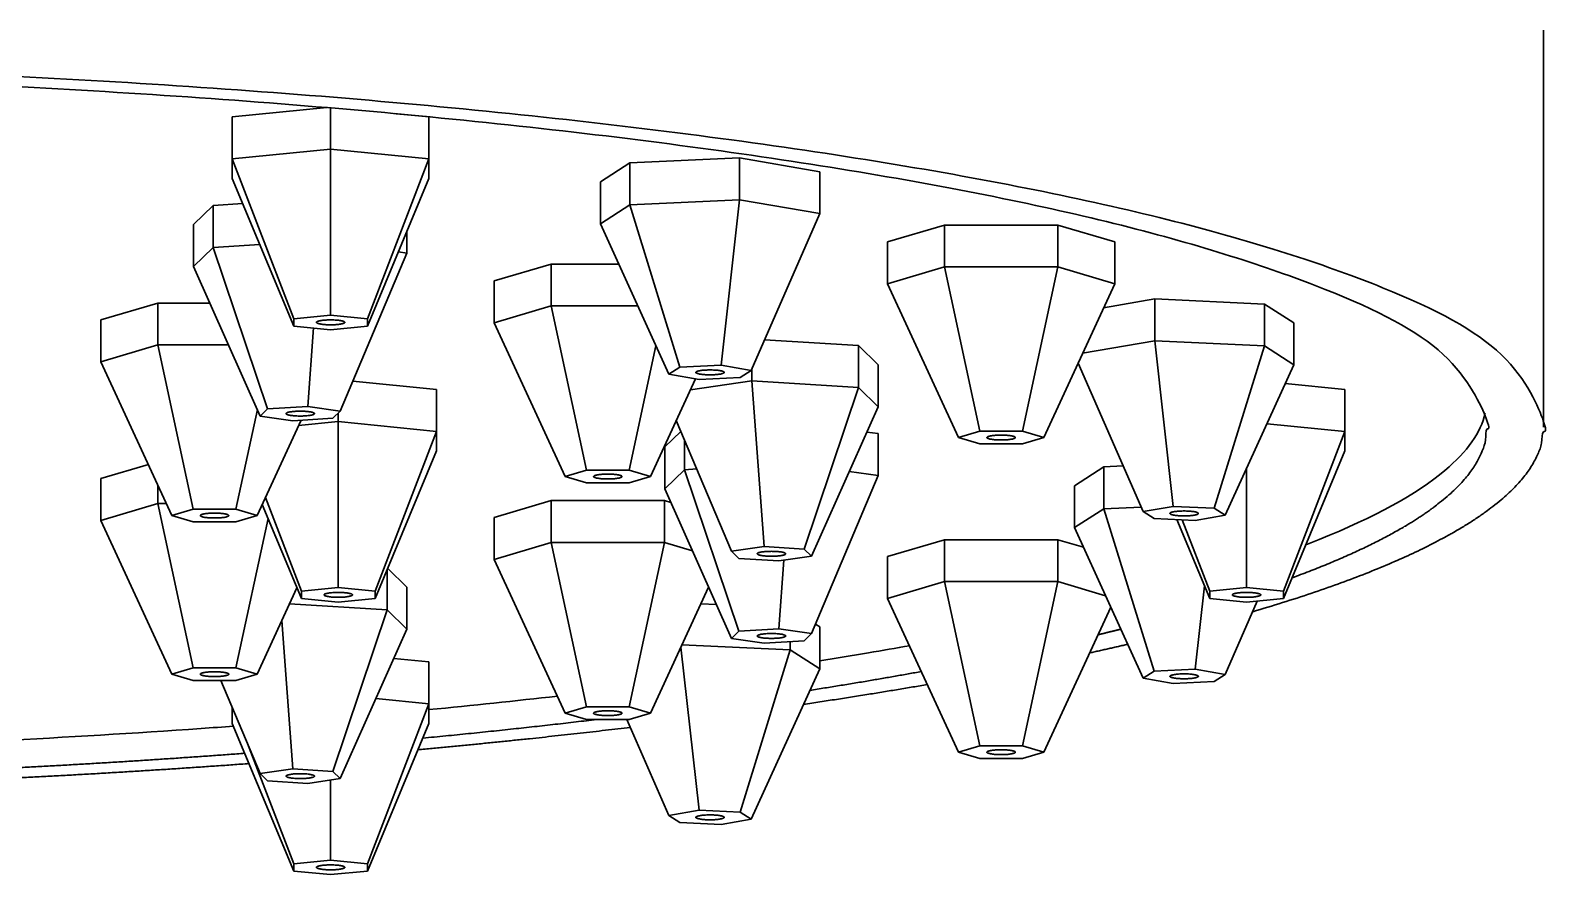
# Model space of a CAD drawing. Header units: millimetres. Extents: x 577 to 7172, y 252 to 2707.
# Drawn here: x 1063.3 to 1116.8, y 1628.1 to 1657.9 of the extents above; entities that cross this region are included whole.
import ezdxf

# ---------------------------------------------------------------- set-up
doc = ezdxf.new("R2010")
doc.units = ezdxf.units.MM
doc.header["$MEASUREMENT"] = 0
doc.layers.add('외형선(ISO)', color=7, linetype='Continuous', lineweight=30)

msp = doc.modelspace()

# ---------------------------------------------------------------- linework, layer by layer
at = {"layer": '외형선(ISO)'}
for p, q in [((1116.614, 1643.871), (1116.614, 1657.86)), ((1073.75, 1655.136), (1070.418, 1654.805)), ((1073.882, 1655.125), (1073.882, 1653.671)), ((1070.418, 1654.805), (1070.418, 1653.328)), ((1077.346, 1654.805), (1076.116, 1654.927)), ((1077.346, 1654.805), (1077.346, 1653.328)), ((1073.882, 1653.671), (1070.418, 1653.328)), ((1073.882, 1653.671), (1073.882, 1647.823)), ((1077.346, 1653.328), (1073.882, 1653.671)), ((1088.283, 1653.363), (1084.42, 1653.185)), ((1088.283, 1653.363), (1088.283, 1651.885)), ((1091.112, 1652.877), (1088.283, 1653.363)), ((1070.418, 1653.328), (1072.583, 1647.695)), ((1070.418, 1653.328), (1070.418, 1652.64)), ((1077.346, 1653.328), (1075.181, 1647.695)), ((1077.346, 1652.64), (1077.346, 1653.328)), ((1084.42, 1653.185), (1083.384, 1652.521)), ((1084.42, 1653.185), (1084.42, 1651.707)), ((1091.112, 1652.877), (1091.112, 1651.399)), ((1070.418, 1652.64), (1072.583, 1647.437)), ((1077.346, 1652.64), (1075.181, 1647.437)), ((1083.384, 1652.521), (1083.384, 1651.043)), ((1070.787, 1651.753), (1069.748, 1651.688)), ((1088.283, 1651.885), (1084.42, 1651.707)), ((1088.283, 1651.885), (1087.636, 1646.052)), ((1091.112, 1651.399), (1088.283, 1651.885)), ((1069.748, 1651.688), (1069.054, 1651.011)), ((1069.748, 1651.688), (1069.748, 1650.21)), ((1084.42, 1651.707), (1083.384, 1651.043)), ((1084.42, 1651.707), (1086.187, 1645.985)), ((1091.112, 1651.399), (1088.697, 1645.87)), ((1069.054, 1651.011), (1069.054, 1649.533)), ((1076.571, 1650.778), (1076.571, 1650.004)), ((1083.384, 1651.043), (1085.799, 1645.736)), ((1095.504, 1650.997), (1093.504, 1650.402)), ((1095.504, 1650.997), (1095.504, 1649.52)), ((1099.504, 1650.997), (1095.504, 1650.997)), ((1099.504, 1650.997), (1099.504, 1649.52)), ((1101.504, 1650.402), (1099.504, 1650.997)), ((1069.748, 1650.21), (1069.054, 1649.533)), ((1071.386, 1650.313), (1069.748, 1650.21)), ((1069.748, 1650.21), (1071.663, 1644.516)), ((1093.504, 1650.402), (1093.504, 1648.924)), ((1101.504, 1650.402), (1101.504, 1648.924)), ((1076.571, 1650.004), (1074.222, 1644.439)), ((1076.571, 1650.004), (1076.267, 1650.047)), ((1081.647, 1649.622), (1079.647, 1649.027)), ((1081.647, 1649.622), (1081.647, 1648.145)), ((1084.031, 1649.622), (1081.647, 1649.622)), ((1069.054, 1649.533), (1071.403, 1644.262)), ((1095.504, 1649.52), (1093.504, 1648.924)), ((1095.504, 1649.52), (1096.754, 1643.729)), ((1099.504, 1649.52), (1095.504, 1649.52)), ((1099.504, 1649.52), (1098.254, 1643.729)), ((1101.504, 1648.924), (1099.504, 1649.52)), ((1079.647, 1649.027), (1079.647, 1647.549)), ((1093.504, 1648.924), (1096.004, 1643.506)), ((1101.504, 1648.924), (1099.004, 1643.506)), ((1065.791, 1647.652), (1067.791, 1648.247)), ((1067.791, 1648.247), (1067.791, 1646.77)), ((1067.791, 1648.247), (1069.627, 1648.247)), ((1081.647, 1648.145), (1079.647, 1647.549)), ((1081.647, 1648.145), (1082.897, 1642.354)), ((1084.703, 1648.145), (1081.647, 1648.145)), ((1102.916, 1648.391), (1101.115, 1648.081)), ((1102.916, 1648.391), (1102.916, 1646.913)), ((1106.779, 1648.213), (1102.916, 1648.391)), ((1106.779, 1648.213), (1106.779, 1646.735)), ((1107.815, 1647.549), (1106.779, 1648.213)), ((1065.791, 1647.652), (1065.791, 1646.174)), ((1072.583, 1647.695), (1073.882, 1647.823)), ((1072.583, 1647.437), (1072.583, 1647.695)), ((1073.882, 1647.823), (1075.181, 1647.695)), ((1075.181, 1647.695), (1075.181, 1647.437)), ((1079.647, 1647.549), (1082.147, 1642.131)), ((1107.815, 1647.549), (1107.815, 1646.071)), ((1073.882, 1647.308), (1072.583, 1647.437)), ((1073.278, 1647.368), (1073.073, 1644.604)), ((1075.181, 1647.437), (1073.882, 1647.308)), ((1092.477, 1646.747), (1089.17, 1646.954)), ((1065.791, 1646.174), (1067.791, 1646.77)), ((1067.791, 1646.77), (1069.041, 1640.98)), ((1067.791, 1646.77), (1070.285, 1646.77)), ((1085.344, 1646.737), (1084.397, 1642.354)), ((1092.477, 1646.747), (1092.477, 1645.269)), ((1093.171, 1646.07), (1092.477, 1646.747)), ((1102.916, 1646.913), (1100.374, 1646.477)), ((1102.916, 1646.913), (1103.563, 1641.08)), ((1106.779, 1646.735), (1102.916, 1646.913)), ((1106.779, 1646.735), (1105.012, 1641.013)), ((1107.815, 1646.071), (1106.779, 1646.735)), ((1065.791, 1646.174), (1068.291, 1640.756)), ((1085.799, 1645.736), (1086.187, 1645.985)), ((1086.187, 1645.985), (1087.636, 1646.052)), ((1087.636, 1646.052), (1088.697, 1645.87)), ((1088.697, 1645.87), (1088.309, 1645.621)), ((1088.718, 1645.919), (1088.718, 1645.504)), ((1093.171, 1646.07), (1093.171, 1644.592)), ((1100.216, 1646.133), (1102.502, 1640.898)), ((1107.815, 1646.071), (1105.4, 1640.764)), ((1074.667, 1645.493), (1077.614, 1645.2)), ((1086.737, 1645.575), (1085.147, 1642.131)), ((1086.86, 1645.554), (1085.799, 1645.736)), ((1088.718, 1645.504), (1086.56, 1645.193)), ((1088.309, 1645.621), (1086.86, 1645.554)), ((1088.718, 1645.504), (1089.152, 1639.663)), ((1092.477, 1645.269), (1088.718, 1645.504)), ((1109.614, 1645.2), (1107.513, 1645.409)), ((1077.614, 1645.2), (1077.614, 1643.722)), ((1092.477, 1645.269), (1090.562, 1639.575)), ((1093.171, 1644.592), (1092.477, 1645.269)), ((1109.614, 1645.2), (1109.614, 1643.722)), ((1071.3, 1644.494), (1070.541, 1640.98)), ((1071.403, 1644.262), (1071.663, 1644.516)), ((1072.552, 1644.096), (1071.403, 1644.262)), ((1071.663, 1644.516), (1073.073, 1644.604)), ((1073.073, 1644.604), (1074.222, 1644.439)), ((1074.222, 1644.439), (1073.961, 1644.185)), ((1074.15, 1644.368), (1074.15, 1644.066)), ((1093.171, 1644.592), (1090.822, 1639.321)), ((1071.291, 1640.756), (1072.841, 1644.115)), ((1073.961, 1644.185), (1072.552, 1644.096)), ((1072.754, 1643.928), (1074.15, 1644.066)), ((1074.15, 1644.066), (1074.15, 1638.218)), ((1074.15, 1644.066), (1077.614, 1643.722)), ((1086.058, 1644.105), (1088.003, 1639.497)), ((1096.004, 1643.506), (1096.754, 1643.729)), ((1096.754, 1643.729), (1098.254, 1643.729)), ((1098.254, 1643.729), (1099.004, 1643.506)), ((1109.614, 1643.722), (1106.87, 1643.995)), ((1077.614, 1643.722), (1075.449, 1638.089)), ((1077.614, 1643.722), (1077.614, 1643.035)), ((1086.219, 1643.724), (1085.654, 1643.173)), ((1086.349, 1643.417), (1086.349, 1642.372)), ((1093.171, 1643.643), (1092.774, 1643.7)), ((1093.171, 1643.643), (1093.171, 1642.165)), ((1096.754, 1643.283), (1096.004, 1643.506)), ((1098.254, 1643.283), (1096.754, 1643.283)), ((1099.004, 1643.506), (1098.254, 1643.283)), ((1109.614, 1643.722), (1107.449, 1638.089)), ((1109.614, 1643.035), (1109.614, 1643.722)), ((1075.449, 1637.832), (1077.614, 1643.035)), ((1085.654, 1643.173), (1085.654, 1641.695)), ((1109.614, 1643.035), (1107.449, 1637.832)), ((1065.791, 1642.061), (1067.46, 1642.557)), ((1082.147, 1642.131), (1082.897, 1642.354)), ((1082.897, 1641.908), (1082.147, 1642.131)), ((1082.897, 1642.354), (1084.397, 1642.354)), ((1084.397, 1642.354), (1085.147, 1642.131)), ((1085.147, 1642.131), (1084.397, 1641.908)), ((1086.349, 1642.372), (1085.654, 1641.695)), ((1086.778, 1642.399), (1086.349, 1642.372)), ((1086.349, 1642.372), (1088.264, 1636.678)), ((1093.171, 1642.165), (1090.822, 1636.6)), ((1093.171, 1642.165), (1092.155, 1642.312)), ((1101.123, 1642.472), (1100.087, 1641.808)), ((1101.801, 1642.503), (1101.123, 1642.472)), ((1101.123, 1642.472), (1101.123, 1640.994)), ((1106.15, 1642.413), (1106.15, 1638.218)), ((1065.791, 1642.061), (1065.791, 1640.583)), ((1067.791, 1641.84), (1067.791, 1641.178)), ((1084.397, 1641.908), (1082.897, 1641.908)), ((1088.003, 1636.424), (1085.654, 1641.695)), ((1100.087, 1641.808), (1100.087, 1640.33)), ((1065.791, 1640.583), (1067.791, 1641.178)), ((1067.791, 1641.178), (1069.041, 1635.388)), ((1067.791, 1641.178), (1068.096, 1641.178)), ((1071.471, 1641.147), (1072.851, 1637.832)), ((1071.583, 1641.389), (1072.851, 1638.089)), ((1081.647, 1641.281), (1079.647, 1640.686)), ((1081.647, 1641.281), (1081.647, 1639.803)), ((1085.647, 1641.281), (1081.647, 1641.281)), ((1085.647, 1641.281), (1085.647, 1639.803)), ((1085.868, 1641.215), (1085.647, 1641.281)), ((1102.434, 1641.055), (1101.123, 1640.994)), ((1102.502, 1640.898), (1103.563, 1641.08)), ((1103.563, 1641.08), (1105.012, 1641.013)), ((1065.791, 1640.583), (1068.291, 1635.165)), ((1069.041, 1640.98), (1068.291, 1640.756)), ((1068.291, 1640.756), (1069.041, 1640.533)), ((1070.541, 1640.98), (1069.041, 1640.98)), ((1069.041, 1640.533), (1070.541, 1640.533)), ((1071.291, 1640.756), (1070.541, 1640.98)), ((1070.541, 1640.533), (1071.291, 1640.756)), ((1071.677, 1640.652), (1070.541, 1635.388)), ((1079.647, 1640.686), (1079.647, 1639.208)), ((1101.123, 1640.994), (1100.087, 1640.33)), ((1101.123, 1640.994), (1102.89, 1635.272)), ((1102.89, 1640.649), (1102.502, 1640.898)), ((1104.339, 1640.582), (1102.89, 1640.649)), ((1104.851, 1637.832), (1103.694, 1640.612)), ((1103.885, 1640.603), (1104.851, 1638.089)), ((1105.4, 1640.764), (1104.339, 1640.582)), ((1105.012, 1641.013), (1105.4, 1640.764)), ((1102.502, 1635.023), (1100.087, 1640.33)), ((1081.647, 1639.803), (1079.647, 1639.208)), ((1081.647, 1639.803), (1082.897, 1634.013)), ((1085.647, 1639.803), (1081.647, 1639.803)), ((1085.647, 1639.803), (1084.397, 1634.013)), ((1086.627, 1639.512), (1085.647, 1639.803)), ((1088.003, 1639.497), (1089.152, 1639.663)), ((1088.264, 1639.243), (1088.003, 1639.497)), ((1089.152, 1639.663), (1090.562, 1639.575)), ((1090.562, 1639.575), (1090.822, 1639.321)), ((1095.504, 1639.906), (1093.504, 1639.311)), ((1095.504, 1639.906), (1095.504, 1638.428)), ((1099.504, 1639.906), (1095.504, 1639.906)), ((1099.504, 1639.906), (1099.504, 1638.428)), ((1100.402, 1639.639), (1099.504, 1639.906)), ((1082.147, 1633.79), (1079.647, 1639.208)), ((1089.673, 1639.155), (1088.264, 1639.243)), ((1090.822, 1639.321), (1089.673, 1639.155)), ((1089.853, 1639.181), (1089.673, 1636.766)), ((1093.504, 1639.311), (1093.504, 1637.833)), ((1075.877, 1638.859), (1075.877, 1637.431)), ((1076.571, 1638.231), (1075.891, 1638.894)), ((1095.504, 1638.428), (1093.504, 1637.833)), ((1095.504, 1638.428), (1096.754, 1632.638)), ((1099.504, 1638.428), (1095.504, 1638.428)), ((1099.504, 1638.428), (1098.254, 1632.638)), ((1101.18, 1637.93), (1099.504, 1638.428)), ((1072.695, 1638.207), (1071.291, 1635.165)), ((1074.15, 1638.218), (1072.851, 1638.089)), ((1072.851, 1638.089), (1072.851, 1637.832)), ((1075.449, 1638.089), (1074.15, 1638.218)), ((1075.449, 1637.832), (1075.449, 1638.089)), ((1076.571, 1638.231), (1076.571, 1636.754)), ((1087.197, 1638.232), (1085.147, 1633.79)), ((1104.665, 1638.278), (1104.339, 1635.339)), ((1104.851, 1638.089), (1106.15, 1638.218)), ((1104.851, 1637.832), (1104.851, 1638.089)), ((1106.15, 1638.218), (1107.449, 1638.089)), ((1107.449, 1638.089), (1107.449, 1637.832)), ((1075.877, 1637.431), (1072.436, 1637.646)), ((1072.851, 1637.832), (1074.15, 1637.703)), ((1075.877, 1637.431), (1073.961, 1631.736)), ((1074.15, 1637.703), (1075.449, 1637.832)), ((1076.571, 1636.754), (1075.877, 1637.431)), ((1087.47, 1637.62), (1086.926, 1637.645)), ((1096.004, 1632.415), (1093.504, 1637.833)), ((1101.363, 1637.527), (1099.004, 1632.415)), ((1106.15, 1637.703), (1104.851, 1637.832)), ((1106.528, 1637.74), (1105.4, 1635.157)), ((1107.449, 1637.832), (1106.15, 1637.703)), ((1072.163, 1637.055), (1072.552, 1631.825)), ((1091.112, 1636.836), (1090.962, 1636.932)), ((1091.112, 1636.836), (1091.112, 1635.358)), ((1076.571, 1636.754), (1074.222, 1631.482)), ((1088.003, 1636.424), (1088.264, 1636.678)), ((1089.152, 1636.258), (1088.003, 1636.424)), ((1088.264, 1636.678), (1089.673, 1636.766)), ((1090.562, 1636.346), (1089.152, 1636.258)), ((1089.673, 1636.766), (1090.822, 1636.6)), ((1090.076, 1636.316), (1090.076, 1636.022)), ((1090.822, 1636.6), (1090.562, 1636.346)), ((1077.346, 1635.595), (1076.109, 1635.718)), ((1086.222, 1636.118), (1086.86, 1630.367)), ((1090.076, 1636.022), (1086.259, 1636.198)), ((1090.076, 1636.022), (1088.309, 1630.3)), ((1091.112, 1635.358), (1090.076, 1636.022)), ((1069.041, 1635.388), (1068.291, 1635.165)), ((1070.541, 1635.388), (1069.041, 1635.388)), ((1071.291, 1635.165), (1070.541, 1635.388)), ((1077.346, 1635.595), (1077.346, 1634.117)), ((1091.112, 1635.358), (1088.697, 1630.051)), ((1102.502, 1635.023), (1102.89, 1635.272)), ((1102.89, 1635.272), (1104.339, 1635.339)), ((1104.339, 1635.339), (1105.4, 1635.157)), ((1068.291, 1635.165), (1069.041, 1634.941)), ((1069.041, 1634.941), (1070.541, 1634.941)), ((1071.403, 1631.659), (1070.017, 1634.941)), ((1070.541, 1634.941), (1071.291, 1635.165)), ((1103.563, 1634.841), (1102.502, 1635.023)), ((1105.012, 1634.908), (1103.563, 1634.841)), ((1105.4, 1635.157), (1105.012, 1634.908)), ((1077.346, 1634.117), (1075.181, 1628.484)), ((1077.346, 1634.117), (1075.479, 1634.302)), ((1077.346, 1633.43), (1077.346, 1634.117)), ((1070.418, 1633.992), (1070.418, 1633.43)), ((1082.147, 1633.79), (1082.897, 1634.013)), ((1082.897, 1633.567), (1082.147, 1633.79)), ((1082.897, 1634.013), (1084.397, 1634.013)), ((1084.397, 1634.013), (1085.147, 1633.79)), ((1085.147, 1633.79), (1084.397, 1633.567)), ((1070.418, 1633.43), (1072.583, 1628.226)), ((1077.346, 1633.43), (1075.181, 1628.226)), ((1084.397, 1633.567), (1082.897, 1633.567)), ((1085.799, 1630.185), (1084.322, 1633.567)), ((1072.583, 1628.484), (1070.956, 1632.717)), ((1096.004, 1632.415), (1096.754, 1632.638)), ((1096.754, 1632.638), (1098.254, 1632.638)), ((1098.254, 1632.638), (1099.004, 1632.415)), ((1096.754, 1632.192), (1096.004, 1632.415)), ((1098.254, 1632.192), (1096.754, 1632.192)), ((1099.004, 1632.415), (1098.254, 1632.192)), ((1071.403, 1631.659), (1072.552, 1631.825)), ((1071.663, 1631.405), (1071.403, 1631.659)), ((1072.552, 1631.825), (1073.961, 1631.736)), ((1074.222, 1631.482), (1073.073, 1631.317)), ((1073.882, 1631.433), (1073.882, 1628.613)), ((1073.961, 1631.736), (1074.222, 1631.482)), ((1073.073, 1631.317), (1071.663, 1631.405)), ((1085.799, 1630.185), (1086.86, 1630.367)), ((1086.86, 1630.367), (1088.309, 1630.3)), ((1086.187, 1629.936), (1085.799, 1630.185)), ((1087.636, 1629.869), (1086.187, 1629.936)), ((1088.697, 1630.051), (1087.636, 1629.869)), ((1088.309, 1630.3), (1088.697, 1630.051)), ((1072.583, 1628.484), (1073.882, 1628.613)), ((1072.583, 1628.226), (1072.583, 1628.484)), ((1073.882, 1628.098), (1072.583, 1628.226)), ((1073.882, 1628.613), (1075.181, 1628.484)), ((1075.181, 1628.226), (1073.882, 1628.098)), ((1075.181, 1628.484), (1075.181, 1628.226))]:
    msp.add_line(p, q, dxfattribs=at)
msp.add_arc((1114.399, 1657.86), 2.215, 360, 0.024, dxfattribs=at)
for points, weights, knots in [([(1106.365, 1637.367), (1116.614, 1640.381), (1116.614, 1643.871), (1116.614, 1656.761), (1041.614, 1656.761), (966.614, 1656.761), (966.614, 1643.871), (966.614, 1640.381), (976.863, 1637.367)], [0.867744777004, 0.899141551585, 1, 0.707106781187, 1, 0.707106781187, 1, 0.899141551585, 0.867744777004], [5.742278, 5.742278, 5.742278, 6.283185, 6.283185, 7.853982, 7.853982, 9.424778, 9.424778, 9.965685, 9.965685, 9.965685]), ([(1107.753, 1638.561), (1114.614, 1641.085), (1114.614, 1643.871), (1114.614, 1656.417), (1041.614, 1656.417), (968.614, 1656.417), (968.614, 1643.871), (968.614, 1641.085), (975.476, 1638.561)], [0.879980880868, 0.915764453483, 1, 0.707106781187, 1, 0.707106781187, 1, 0.915764453483, 0.879980880868], [5.831427, 5.831427, 5.831427, 6.283185, 6.283185, 7.853982, 7.853982, 9.424778, 9.424778, 9.876536, 9.876536, 9.876536]), ([(1074.382, 1647.566), (1074.382, 1647.652), (1073.882, 1647.652), (1073.382, 1647.652), (1073.382, 1647.566), (1073.382, 1647.48), (1073.882, 1647.48), (1074.382, 1647.48), (1074.382, 1647.566)], [1, 0.707106781187, 1, 0.707106781187, 1, 0.707106781187, 1, 0.707106781187, 1], [0, 0, 0, 1.570796, 1.570796, 3.141593, 3.141593, 4.712389, 4.712389, 6.283185, 6.283185, 6.283185]), ([(1087.748, 1645.803), (1087.748, 1645.889), (1087.248, 1645.889), (1086.748, 1645.889), (1086.748, 1645.803), (1086.748, 1645.717), (1087.248, 1645.717), (1087.748, 1645.717), (1087.748, 1645.803)], [1, 0.707106781187, 1, 0.707106781187, 1, 0.707106781187, 1, 0.707106781187, 1], [0, 0, 0, 1.570796, 1.570796, 3.141593, 3.141593, 4.712389, 4.712389, 6.283185, 6.283185, 6.283185]), ([(1073.312, 1644.35), (1073.312, 1644.436), (1072.812, 1644.436), (1072.312, 1644.436), (1072.312, 1644.35), (1072.312, 1644.264), (1072.812, 1644.264), (1073.312, 1644.264), (1073.312, 1644.35)], [1, 0.707106781187, 1, 0.707106781187, 1, 0.707106781187, 1, 0.707106781187, 1], [0, 0, 0, 1.570796, 1.570796, 3.141593, 3.141593, 4.712389, 4.712389, 6.283185, 6.283185, 6.283185]), ([(1098.004, 1643.506), (1098.004, 1643.592), (1097.504, 1643.592), (1097.004, 1643.592), (1097.004, 1643.506), (1097.004, 1643.42), (1097.504, 1643.42), (1098.004, 1643.42), (1098.004, 1643.506)], [1, 0.707106781187, 1, 0.707106781187, 1, 0.707106781187, 1, 0.707106781187, 1], [0, 0, 0, 1.570796, 1.570796, 3.141593, 3.141593, 4.712389, 4.712389, 6.283185, 6.283185, 6.283185]), ([(1084.147, 1642.131), (1084.147, 1642.217), (1083.647, 1642.217), (1083.147, 1642.217), (1083.147, 1642.131), (1083.147, 1642.045), (1083.647, 1642.045), (1084.147, 1642.045), (1084.147, 1642.131)], [1, 0.707106781187, 1, 0.707106781187, 1, 0.707106781187, 1, 0.707106781187, 1], [0, 0, 0, 1.570796, 1.570796, 3.141593, 3.141593, 4.712389, 4.712389, 6.283185, 6.283185, 6.283185]), ([(1069.291, 1640.756), (1069.291, 1640.67), (1069.791, 1640.67), (1070.291, 1640.67), (1070.291, 1640.756), (1070.291, 1640.842), (1069.791, 1640.842), (1069.291, 1640.842), (1069.291, 1640.756)], [1, 0.707106781187, 1, 0.707106781187, 1, 0.707106781187, 1, 0.707106781187, 1], [0, 0, 0, 1.570796, 1.570796, 3.141593, 3.141593, 4.712389, 4.712389, 6.283185, 6.283185, 6.283185]), ([(1104.451, 1640.831), (1104.451, 1640.917), (1103.951, 1640.917), (1103.451, 1640.917), (1103.451, 1640.831), (1103.451, 1640.745), (1103.951, 1640.745), (1104.451, 1640.745), (1104.451, 1640.831)], [1, 0.707106781187, 1, 0.707106781187, 1, 0.707106781187, 1, 0.707106781187, 1], [0, 0, 0, 1.570796, 1.570796, 3.141593, 3.141593, 4.712389, 4.712389, 6.283185, 6.283185, 6.283185]), ([(1089.913, 1639.409), (1089.913, 1639.495), (1089.413, 1639.495), (1088.913, 1639.495), (1088.913, 1639.409), (1088.913, 1639.323), (1089.413, 1639.323), (1089.913, 1639.323), (1089.913, 1639.409)], [1, 0.707106781187, 1, 0.707106781187, 1, 0.707106781187, 1, 0.707106781187, 1], [0, 0, 0, 1.570796, 1.570796, 3.141593, 3.141593, 4.712389, 4.712389, 6.283185, 6.283185, 6.283185]), ([(1073.65, 1637.96), (1073.65, 1637.875), (1074.15, 1637.875), (1074.65, 1637.875), (1074.65, 1637.96), (1074.65, 1638.046), (1074.15, 1638.046), (1073.65, 1638.046), (1073.65, 1637.96)], [1, 0.707106781187, 1, 0.707106781187, 1, 0.707106781187, 1, 0.707106781187, 1], [0, 0, 0, 1.570796, 1.570796, 3.141593, 3.141593, 4.712389, 4.712389, 6.283185, 6.283185, 6.283185]), ([(1106.65, 1637.96), (1106.65, 1638.046), (1106.15, 1638.046), (1105.65, 1638.046), (1105.65, 1637.96), (1105.65, 1637.875), (1106.15, 1637.875), (1106.65, 1637.875), (1106.65, 1637.96)], [1, 0.707106781187, 1, 0.707106781187, 1, 0.707106781187, 1, 0.707106781187, 1], [0, 0, 0, 1.570796, 1.570796, 3.141593, 3.141593, 4.712389, 4.712389, 6.283185, 6.283185, 6.283185]), ([(1089.913, 1636.512), (1089.913, 1636.598), (1089.413, 1636.598), (1088.913, 1636.598), (1088.913, 1636.512), (1088.913, 1636.426), (1089.413, 1636.426), (1089.913, 1636.426), (1089.913, 1636.512)], [1, 0.707106781187, 1, 0.707106781187, 1, 0.707106781187, 1, 0.707106781187, 1], [0, 0, 0, 1.570796, 1.570796, 3.141593, 3.141593, 4.712389, 4.712389, 6.283185, 6.283185, 6.283185]), ([(1069.291, 1635.165), (1069.291, 1635.079), (1069.791, 1635.079), (1070.291, 1635.079), (1070.291, 1635.165), (1070.291, 1635.251), (1069.791, 1635.251), (1069.291, 1635.251), (1069.291, 1635.165)], [1, 0.707106781187, 1, 0.707106781187, 1, 0.707106781187, 1, 0.707106781187, 1], [0, 0, 0, 1.570796, 1.570796, 3.141593, 3.141593, 4.712389, 4.712389, 6.283185, 6.283185, 6.283185]), ([(1104.451, 1635.09), (1104.451, 1635.176), (1103.951, 1635.176), (1103.451, 1635.176), (1103.451, 1635.09), (1103.451, 1635.004), (1103.951, 1635.004), (1104.451, 1635.004), (1104.451, 1635.09)], [1, 0.707106781187, 1, 0.707106781187, 1, 0.707106781187, 1, 0.707106781187, 1], [0, 0, 0, 1.570796, 1.570796, 3.141593, 3.141593, 4.712389, 4.712389, 6.283185, 6.283185, 6.283185]), ([(1084.147, 1633.79), (1084.147, 1633.876), (1083.647, 1633.876), (1083.147, 1633.876), (1083.147, 1633.79), (1083.147, 1633.704), (1083.647, 1633.704), (1084.147, 1633.704), (1084.147, 1633.79)], [1, 0.707106781187, 1, 0.707106781187, 1, 0.707106781187, 1, 0.707106781187, 1], [0, 0, 0, 1.570796, 1.570796, 3.141593, 3.141593, 4.712389, 4.712389, 6.283185, 6.283185, 6.283185]), ([(1098.004, 1632.415), (1098.004, 1632.501), (1097.504, 1632.501), (1097.004, 1632.501), (1097.004, 1632.415), (1097.004, 1632.329), (1097.504, 1632.329), (1098.004, 1632.329), (1098.004, 1632.415)], [1, 0.707106781187, 1, 0.707106781187, 1, 0.707106781187, 1, 0.707106781187, 1], [0, 0, 0, 1.570796, 1.570796, 3.141593, 3.141593, 4.712389, 4.712389, 6.283185, 6.283185, 6.283185]), ([(1073.312, 1631.571), (1073.312, 1631.657), (1072.812, 1631.657), (1072.312, 1631.657), (1072.312, 1631.571), (1072.312, 1631.485), (1072.812, 1631.485), (1073.312, 1631.485), (1073.312, 1631.571)], [1, 0.707106781187, 1, 0.707106781187, 1, 0.707106781187, 1, 0.707106781187, 1], [0, 0, 0, 1.570796, 1.570796, 3.141593, 3.141593, 4.712389, 4.712389, 6.283185, 6.283185, 6.283185]), ([(1087.748, 1630.118), (1087.748, 1630.204), (1087.248, 1630.204), (1086.748, 1630.204), (1086.748, 1630.118), (1086.748, 1630.032), (1087.248, 1630.032), (1087.748, 1630.032), (1087.748, 1630.118)], [1, 0.707106781187, 1, 0.707106781187, 1, 0.707106781187, 1, 0.707106781187, 1], [0, 0, 0, 1.570796, 1.570796, 3.141593, 3.141593, 4.712389, 4.712389, 6.283185, 6.283185, 6.283185]), ([(1074.382, 1628.355), (1074.382, 1628.441), (1073.882, 1628.441), (1073.382, 1628.441), (1073.382, 1628.355), (1073.382, 1628.269), (1073.882, 1628.269), (1074.382, 1628.269), (1074.382, 1628.355)], [1, 0.707106781187, 1, 0.707106781187, 1, 0.707106781187, 1, 0.707106781187, 1], [0, 0, 0, 1.570796, 1.570796, 3.141593, 3.141593, 4.712389, 4.712389, 6.283185, 6.283185, 6.283185])]:
    msp.add_rational_spline(points, weights, degree=2, knots=knots, dxfattribs=at)
for points, knots in [([(1114.558, 1644.364), (1114.403, 1643.686), (1113.929, 1643.012), (1112.147, 1641.512), (1110.662, 1640.696), (1108.554, 1639.851), (1108.397, 1639.79), (1108.238, 1639.729)], [0.286811, 0.286811, 0.286811, 0.286811, 1.471468, 1.471468, 2.959643, 2.959643, 3.076403, 3.076403, 3.076403, 3.076403]), ([(1094.272, 1636.167), (1093.797, 1636.082), (1093.315, 1635.999), (1092.263, 1635.821), (1091.691, 1635.727), (1091.112, 1635.635)], [5.5965717, 5.5965717, 5.5965717, 5.5965717, 5.8025954, 5.8025954, 6.0395935, 6.0395935, 6.0395935, 6.0395935]), ([(1070.459, 1633.332), (1070.081, 1633.304), (1069.701, 1633.276), (1066.977, 1633.084), (1064.59, 1632.94), (1062.17, 1632.818)], [8.5223712, 8.5223712, 8.5223712, 8.5223712, 8.6460329, 8.6460329, 9.4056569, 9.4056569, 9.4056569, 9.4056569])]:
    msp.add_open_spline(points, degree=3, knots=knots, dxfattribs=at)
for points, weights in [([(1100.914, 1636.554), (1101.321, 1636.652), (1101.716, 1636.75)], [0.859229197186, 0.859898859228, 0.860647531583]), ([(1100.619, 1635.915), (1101.302, 1636.064), (1101.959, 1636.217)], [0.856638185499, 0.857398704155, 0.858346719434]), ([(1090.764, 1634.595), (1092.801, 1634.914), (1094.692, 1635.258)], [0.854019855111, 0.853267219212, 0.853728953913]), ([(1090.54, 1634.102), (1092.802, 1634.437), (1094.903, 1634.801)], [0.854745970828, 0.853476289759, 0.853558375196]), ([(1076.961, 1632.503), (1080.836, 1632.859), (1084.443, 1633.29)], [0.872350919236, 0.864832112252, 0.860320746274]), ([(1077.13, 1632.91), (1080.286, 1633.212), (1083.253, 1633.567)], [0.870174104111, 0.864206374197, 0.86038138023]), ([(1061.571, 1631.446), (1066.399, 1631.676), (1071.008, 1632.013)], [0.913004462666, 0.897190648868, 0.885583263956]), ([(1061.73, 1631.811), (1066.403, 1632.041), (1070.856, 1632.376)], [0.910660063385, 0.89524137314, 0.883985699182])]:
    msp.add_rational_spline(points, weights, degree=2, dxfattribs=at)
msp.add_open_spline([(1081.87, 1634.391), (1080.397, 1634.223), (1078.888, 1634.065), (1077.346, 1633.916)], degree=3, dxfattribs=at)

doc.saveas('drawing.dxf')
